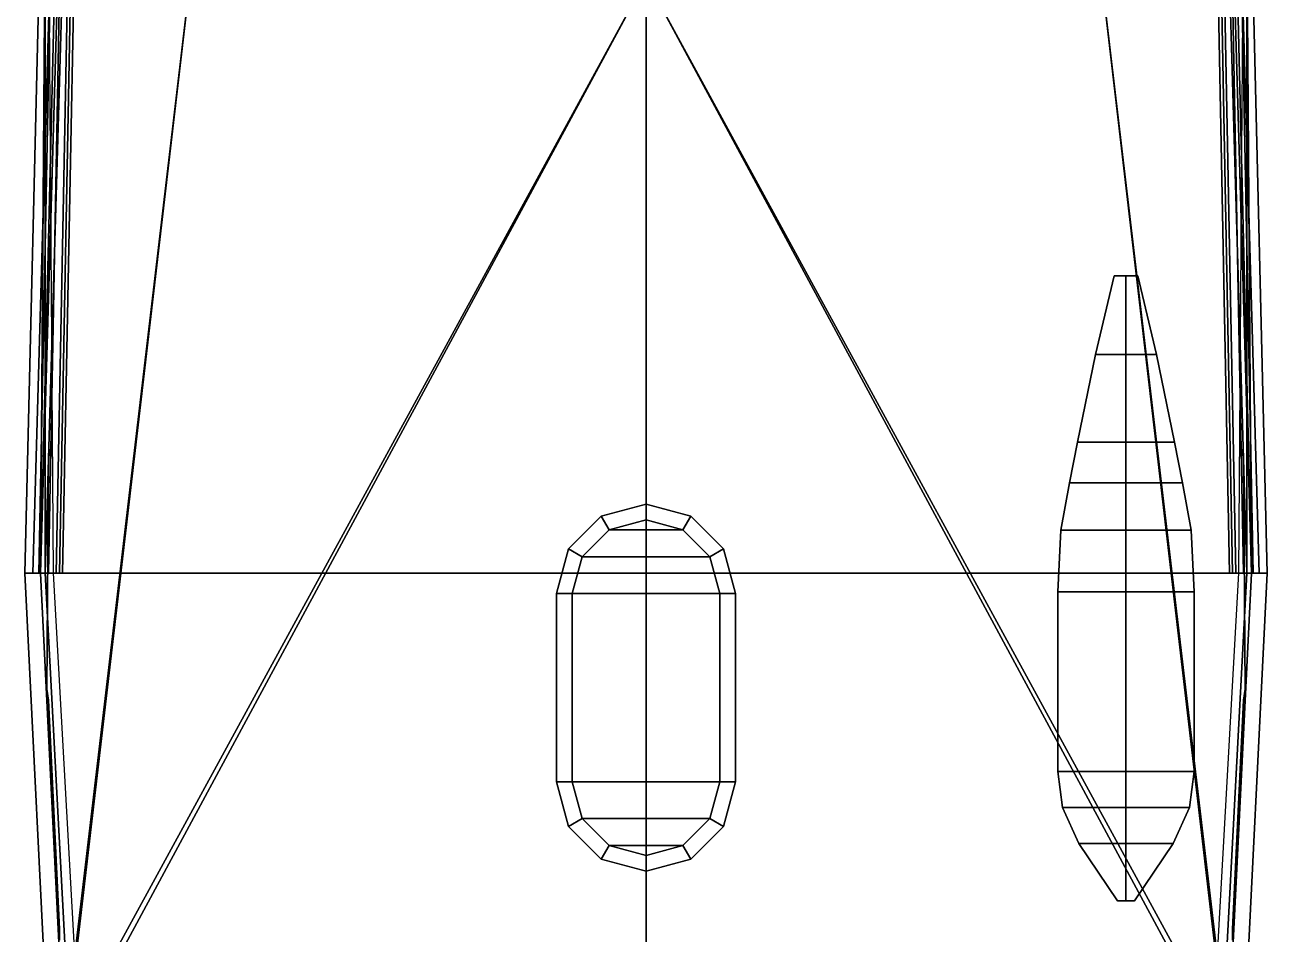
# Model space of a CAD drawing. Extents: x -4.1 to 4.2, y -20.9 to 21.5.
# Drawn here: x -3.96 to 3.96, y -6.74 to -0.94 of the extents above; entities that cross this region are included whole.
import ezdxf

# ---------------------------------------------------------------- set-up
doc = ezdxf.new("R2010")
doc.units = 0
doc.layers.get('0').update_dxf_attribs({"linetype": 'CONTINUOUS'})
doc.layers.add('BOATS', color=1, linetype='CONTINUOUS')
doc.layers.add('RAILINGS', color=6, linetype='CONTINUOUS')

msp = doc.modelspace()

# ---------------------------------------------------------------- linework, layer by layer
for points in [[(-3.74, -0.28, 1.89), (-3.86, -0.28, 1.88), (-3.96, -4.44, 1.91), (-3.86, -4.44, 1.92)], [(-3.86, -0.28, 1.75), (-3.76, -0.28, 1.75), (-3.86, -4.44, 1.78), (-3.96, -4.44, 1.83)], [(-3.86, -0.28, 1.88), (-3.86, -0.28, 1.75), (-3.96, -4.44, 1.83), (-3.96, -4.44, 1.91)], [(-3.79, -0.28, 2.86), (-3.79, -0.28, 2.75), (-3.91, -4.44, 2.69), (-3.87, -4.44, 2.82)], [(-3.79, -0.28, 2.75), (-3.71, -0.28, 2.74), (-3.83, -4.44, 2.68), (-3.91, -4.44, 2.69)], [(-3.71, -0.28, 2.74), (-3.74, -0.28, 1.89), (-3.86, -4.44, 1.92), (-3.83, -4.44, 2.68)], [(-3.76, -0.28, 1.75), (-3.83, -0.28, 0.93), (-3.86, -4.44, 0.93), (-3.86, -4.44, 1.78)], [(-3.83, -0.28, 0.93), (-3.83, -0.28, 0.4), (-3.83, -4.44, 0.4), (-3.86, -4.44, 0.93)], [(-3.83, -0.28, 0.4), (-3.81, -0.28), (-3.78, -4.44), (-3.83, -4.44, 0.4)], [(-3.74, -4.44, 1.92), (3.74, -4.44, 1.92), (3.66, -0.28, 1.89), (-3.66, -0.28, 1.89)], [(3.83, -4.44, 2.68), (3.86, -4.44, 1.92), (3.74, -0.28, 1.89), (3.71, -0.28, 2.74)], [(3.91, -4.44, 2.69), (3.83, -4.44, 2.68), (3.71, -0.28, 2.74), (3.79, -0.28, 2.75)], [(3.86, -4.44, 1.92), (3.96, -4.44, 1.91), (3.86, -0.28, 1.88), (3.74, -0.28, 1.89)], [(3.86, -4.44, 1.78), (3.86, -4.44, 0.93), (3.83, -0.28, 0.93), (3.76, -0.28, 1.75)], [(3.96, -4.44, 1.83), (3.86, -4.44, 1.78), (3.76, -0.28, 1.75), (3.86, -0.28, 1.75)], [(3.83, -4.44, 0.4), (3.78, -4.44), (3.81, -0.28), (3.83, -0.28, 0.4)], [(3.87, -4.44, 2.82), (3.91, -4.44, 2.69), (3.79, -0.28, 2.75), (3.79, -0.28, 2.86)], [(3.86, -4.44, 0.93), (3.83, -4.44, 0.4), (3.83, -0.28, 0.4), (3.83, -0.28, 0.93)], [(3.96, -4.44, 1.91), (3.96, -4.44, 1.83), (3.86, -0.28, 1.75), (3.86, -0.28, 1.88)], [(-0.235, -4.163, 6.08), (0, -4.1, 6.08), (0, -4, 5.89), (-0.285, -4.0764, 5.89)], [(0, -4.1, 5.76), (-0.235, -4.163, 5.76), (-0.285, -4.0764, 5.89), (0, -4, 5.89)], [(0, -4.1, 6.08), (0.235, -4.163, 6.08), (0.285, -4.0764, 5.89), (0, -4, 5.89)], [(0.235, -4.163, 5.76), (0, -4.1, 5.76), (0, -4, 5.89), (0.285, -4.0764, 5.89)], [(-0.407, -4.335, 6.08), (-0.235, -4.163, 6.08), (-0.285, -4.0764, 5.89), (-0.4936, -4.285, 5.89)], [(-0.235, -4.163, 5.76), (-0.407, -4.335, 5.76), (-0.4936, -4.285, 5.89), (-0.285, -4.0764, 5.89)], [(0, -4.1, 1.86), (-0.235, -4.163, 1.86), (-0.235, -4.163, 5.76), (0, -4.1, 5.76)], [(0, -4.1, 6.08), (-0.235, -4.163, 6.08), (0.235, -4.163, 6.08), (0, -4.1, 6.08)], [(0.235, -4.163, 1.86), (0, -4.1, 1.86), (0, -4.1, 5.76), (0.235, -4.163, 5.76)], [(0.235, -4.163, 6.08), (0.407, -4.335, 6.08), (0.4936, -4.285, 5.89), (0.285, -4.0764, 5.89)], [(0.407, -4.335, 5.76), (0.235, -4.163, 5.76), (0.285, -4.0764, 5.89), (0.4936, -4.285, 5.89)], [(-0.235, -4.163, 1.86), (-0.407, -4.335, 1.86), (-0.407, -4.335, 5.76), (-0.235, -4.163, 5.76)], [(-0.235, -4.163, 6.08), (-0.407, -4.335, 6.08), (0.407, -4.335, 6.08), (0.235, -4.163, 6.08)], [(0.407, -4.335, 1.86), (0.235, -4.163, 1.86), (0.235, -4.163, 5.76), (0.407, -4.335, 5.76)], [(-0.47, -4.57, 6.08), (-0.407, -4.335, 6.08), (-0.4936, -4.285, 5.89), (-0.57, -4.57, 5.89)], [(-0.407, -4.335, 5.76), (-0.47, -4.57, 5.76), (-0.57, -4.57, 5.89), (-0.4936, -4.285, 5.89)], [(-0.407, -4.335, 1.86), (-0.47, -4.57, 1.86), (-0.47, -4.57, 5.76), (-0.407, -4.335, 5.76)], [(-0.407, -4.335, 6.08), (-0.47, -4.57, 6.08), (0.47, -4.57, 6.08), (0.407, -4.335, 6.08)], [(0.407, -4.335, 6.08), (0.47, -4.57, 6.08), (0.57, -4.57, 5.89), (0.4936, -4.285, 5.89)], [(0.47, -4.57, 5.76), (0.407, -4.335, 5.76), (0.4936, -4.285, 5.89), (0.57, -4.57, 5.89)], [(0.47, -4.57, 1.86), (0.407, -4.335, 1.86), (0.407, -4.335, 5.76), (0.47, -4.57, 5.76)], [(-3.96, -4.44, 1.83), (-3.86, -4.44, 1.78), (-3.71, -7.48, 1.64), (-3.81, -7.48, 1.69)], [(-3.96, -4.44, 1.91), (-3.96, -4.44, 1.83), (-3.81, -7.48, 1.69), (-3.81, -7.48, 1.82)], [(-3.86, -4.44, 1.92), (-3.96, -4.44, 1.91), (-3.81, -7.48, 1.82), (-3.71, -7.48, 1.83)], [(-3.86, -4.44, 1.78), (-3.86, -4.44, 0.93), (-3.71, -7.48, 0.93), (-3.71, -7.48, 1.64)], [(-3.86, -4.44, 0.93), (-3.83, -4.44, 0.4), (-3.67, -7.48, 0.4), (-3.71, -7.48, 0.93)], [(-3.71, -7.48, 1.83), (3.71, -7.48, 1.83), (3.86, -4.44, 1.92), (-3.86, -4.44, 1.92)], [(-3.83, -4.44, 0.4), (-3.78, -4.44), (-3.61, -7.48), (-3.67, -7.48, 0.4)], [(3.67, -7.48, 0.4), (3.61, -7.48), (3.78, -4.44), (3.83, -4.44, 0.4)], [(3.71, -7.48, 0.93), (3.67, -7.48, 0.4), (3.83, -4.44, 0.4), (3.86, -4.44, 0.93)], [(3.71, -7.48, 1.64), (3.71, -7.48, 0.93), (3.86, -4.44, 0.93), (3.86, -4.44, 1.78)], [(3.71, -7.48, 1.83), (3.81, -7.48, 1.82), (3.96, -4.44, 1.91), (3.86, -4.44, 1.92)], [(3.81, -7.48, 1.69), (3.71, -7.48, 1.64), (3.86, -4.44, 1.78), (3.96, -4.44, 1.83)], [(3.81, -7.48, 1.82), (3.81, -7.48, 1.69), (3.96, -4.44, 1.83), (3.96, -4.44, 1.91)], [(-0.47, -5.77, 6.08), (-0.47, -4.57, 6.08), (-0.57, -4.57, 5.89), (-0.57, -5.77, 5.89)], [(-0.47, -4.57, 5.76), (-0.47, -5.77, 5.76), (-0.57, -5.77, 5.89), (-0.57, -4.57, 5.89)], [(-0.47, -4.57, 1.86), (-0.47, -5.77, 1.86), (-0.47, -5.77, 5.76), (-0.47, -4.57, 5.76)], [(-0.47, -4.57, 6.08), (-0.47, -5.77, 6.08), (0.47, -5.77, 6.08), (0.47, -4.57, 6.08)], [(0.47, -5.77, 1.86), (0.47, -4.57, 1.86), (0.47, -4.57, 5.76), (0.47, -5.77, 5.76)], [(0.47, -5.77, 5.76), (0.47, -4.57, 5.76), (0.57, -4.57, 5.89), (0.57, -5.77, 5.89)], [(0.47, -4.57, 6.08), (0.47, -5.77, 6.08), (0.57, -5.77, 5.89), (0.57, -4.57, 5.89)], [(-0.407, -6.005, 6.08), (-0.47, -5.77, 6.08), (-0.57, -5.77, 5.89), (-0.4936, -6.055, 5.89)], [(-0.47, -5.77, 5.76), (-0.407, -6.005, 5.76), (-0.4936, -6.055, 5.89), (-0.57, -5.77, 5.89)], [(-0.47, -5.77, 1.86), (-0.407, -6.005, 1.86), (-0.407, -6.005, 5.76), (-0.47, -5.77, 5.76)], [(0.407, -6.005, 6.08), (0.47, -5.77, 6.08), (-0.47, -5.77, 6.08), (-0.407, -6.005, 6.08)], [(0.407, -6.005, 1.86), (0.47, -5.77, 1.86), (0.47, -5.77, 5.76), (0.407, -6.005, 5.76)], [(0.47, -5.77, 6.08), (0.407, -6.005, 6.08), (0.4936, -6.055, 5.89), (0.57, -5.77, 5.89)], [(0.407, -6.005, 5.76), (0.47, -5.77, 5.76), (0.57, -5.77, 5.89), (0.4936, -6.055, 5.89)], [(-0.235, -6.177, 6.08), (-0.407, -6.005, 6.08), (-0.4936, -6.055, 5.89), (-0.285, -6.2636, 5.89)], [(-0.407, -6.005, 5.76), (-0.235, -6.177, 5.76), (-0.285, -6.2636, 5.89), (-0.4936, -6.055, 5.89)], [(-0.407, -6.005, 1.86), (-0.235, -6.177, 1.86), (-0.235, -6.177, 5.76), (-0.407, -6.005, 5.76)], [(0.235, -6.177, 6.08), (0.407, -6.005, 6.08), (-0.407, -6.005, 6.08), (-0.235, -6.177, 6.08)], [(0.235, -6.177, 1.86), (0.407, -6.005, 1.86), (0.407, -6.005, 5.76), (0.235, -6.177, 5.76)], [(0.407, -6.005, 6.08), (0.235, -6.177, 6.08), (0.285, -6.2636, 5.89), (0.4936, -6.055, 5.89)], [(0.235, -6.177, 5.76), (0.407, -6.005, 5.76), (0.4936, -6.055, 5.89), (0.285, -6.2636, 5.89)], [(0, -6.24, 6.08), (-0.235, -6.177, 6.08), (-0.285, -6.2636, 5.89), (0, -6.34, 5.89)], [(-0.235, -6.177, 5.76), (0, -6.24, 5.76), (0, -6.34, 5.89), (-0.285, -6.2636, 5.89)], [(-0.235, -6.177, 1.86), (0, -6.24, 1.86), (0, -6.24, 5.76), (-0.235, -6.177, 5.76)], [(0, -6.24, 6.08), (0.235, -6.177, 6.08), (-0.235, -6.177, 6.08), (0, -6.24, 6.08)], [(0, -6.24, 1.86), (0.235, -6.177, 1.86), (0.235, -6.177, 5.76), (0, -6.24, 5.76)], [(0.235, -6.177, 6.08), (0, -6.24, 6.08), (0, -6.34, 5.89), (0.285, -6.2636, 5.89)], [(0, -6.24, 5.76), (0.235, -6.177, 5.76), (0.285, -6.2636, 5.89), (0, -6.34, 5.89)]]:
    msp.add_3dface(points)
at = {"color": 2}
for points in [[(-3.73, -0.28, 2.86), (-3.79, -0.28, 2.86), (-3.87, -4.44, 2.82), (-3.81, -4.44, 2.82)], [(-3.68, -0.28, 2.83), (-3.73, -0.28, 2.86), (-3.81, -4.44, 2.82), (-3.76, -4.44, 2.79)], [(-3.64, -0.28, 2.73), (-3.68, -0.28, 2.83), (-3.76, -4.44, 2.79), (-3.72, -4.44, 2.69)], [(-3.66, -0.28, 1.89), (-3.64, -0.28, 2.73), (-3.72, -4.44, 2.69), (-3.74, -4.44, 1.92)], [(3.74, -4.44, 1.92), (3.72, -4.44, 2.69), (3.64, -0.28, 2.73), (3.66, -0.28, 1.89)], [(3.72, -4.44, 2.69), (3.76, -4.44, 2.79), (3.68, -0.28, 2.83), (3.64, -0.28, 2.73)], [(3.76, -4.44, 2.79), (3.81, -4.44, 2.82), (3.73, -0.28, 2.86), (3.68, -0.28, 2.83)], [(3.81, -4.44, 2.82), (3.87, -4.44, 2.82), (3.79, -0.28, 2.86), (3.73, -0.28, 2.86)], [(-3.81, -4.44, 2.82), (-3.87, -4.44, 2.82), (-3.91, -4.44, 2.69), (-3.83, -4.44, 2.68)], [(-3.72, -4.44, 2.69), (-3.83, -4.44, 2.68), (-3.86, -4.44, 1.92), (-3.74, -4.44, 1.92)], [(-3.76, -4.44, 2.79), (-3.81, -4.44, 2.82), (-3.83, -4.44, 2.68), (-3.72, -4.44, 2.69)], [(3.86, -4.44, 1.92), (3.83, -4.44, 2.68), (3.72, -4.44, 2.69), (3.74, -4.44, 1.92)], [(3.83, -4.44, 2.68), (3.91, -4.44, 2.69), (3.76, -4.44, 2.79), (3.72, -4.44, 2.69)], [(3.91, -4.44, 2.69), (3.87, -4.44, 2.82), (3.81, -4.44, 2.82), (3.76, -4.44, 2.79)]]:
    msp.add_3dface(points, dxfattribs=at)
at = {"layer": 'BOATS'}
for points in [[(3.06, -2.545, 2.335), (3.06, -3.045, 2.16), (2.865, -3.045, 2.505), (2.985, -2.545, 2.515)], [(2.985, -2.545, 2.515), (2.865, -3.045, 2.505), (3.06, -3.045, 2.16), (3.06, -2.545, 2.335)], [(3.06, -2.545, 2.335), (3.06, -2.545, 2.335), (3.135, -2.545, 2.515), (2.985, -2.545, 2.515)], [(2.985, -2.545, 2.515), (3.135, -2.545, 2.515), (3.06, -2.545, 2.335)], [(3.135, -2.545, 2.515), (3.255, -3.045, 2.505), (3.06, -3.045, 2.16), (3.06, -2.545, 2.335)], [(3.06, -2.545, 2.335), (3.06, -3.045, 2.16), (3.255, -3.045, 2.505), (3.135, -2.545, 2.515)], [(3.06, -3.045, 2.16), (3.06, -3.605, 2.02), (2.75, -3.605, 2.47), (2.865, -3.045, 2.505)], [(2.865, -3.045, 2.505), (2.75, -3.605, 2.47), (3.06, -3.605, 2.02), (3.06, -3.045, 2.16)], [(3.255, -3.045, 2.505), (3.37, -3.605, 2.47), (3.06, -3.605, 2.02), (3.06, -3.045, 2.16)], [(3.06, -3.045, 2.16), (3.06, -3.605, 2.02), (3.37, -3.605, 2.47), (3.255, -3.045, 2.505)], [(2.75, -3.605, 2.47), (2.7, -3.865, 2.455), (3.06, -3.865, 1.945), (3.06, -3.605, 2.02)], [(3.06, -3.605, 2.02), (3.06, -3.865, 1.945), (2.7, -3.865, 2.455), (2.75, -3.605, 2.47)], [(3.06, -3.605, 2.02), (3.06, -3.865, 1.945), (3.42, -3.865, 2.455), (3.37, -3.605, 2.47)], [(3.37, -3.605, 2.47), (3.42, -3.865, 2.455), (3.06, -3.865, 1.945), (3.06, -3.605, 2.02)], [(2.7, -3.865, 2.455), (2.645, -4.165, 2.44), (3.06, -4.165, 1.94), (3.06, -3.865, 1.945)], [(3.06, -3.865, 1.945), (3.06, -4.165, 1.94), (2.645, -4.165, 2.44), (2.7, -3.865, 2.455)], [(3.06, -3.865, 1.945), (3.06, -4.165, 1.94), (3.475, -4.165, 2.44), (3.42, -3.865, 2.455)], [(3.42, -3.865, 2.455), (3.475, -4.165, 2.44), (3.06, -4.165, 1.94), (3.06, -3.865, 1.945)], [(2.645, -4.165, 2.44), (2.625, -4.56, 2.435), (3.06, -4.56, 1.93), (3.06, -4.165, 1.94)], [(3.06, -4.165, 1.94), (3.06, -4.56, 1.93), (2.625, -4.56, 2.435), (2.645, -4.165, 2.44)], [(3.06, -4.165, 1.94), (3.06, -4.56, 1.93), (3.495, -4.56, 2.435), (3.475, -4.165, 2.44)], [(3.475, -4.165, 2.44), (3.495, -4.56, 2.435), (3.06, -4.56, 1.93), (3.06, -4.165, 1.94)], [(2.625, -4.56, 2.435), (2.625, -5.705, 2.475), (3.06, -5.705, 1.895), (3.06, -4.56, 1.93)], [(3.06, -4.56, 1.93), (3.06, -5.705, 1.895), (2.625, -5.705, 2.475), (2.625, -4.56, 2.435)], [(3.06, -4.56, 1.93), (3.06, -5.705, 1.895), (3.495, -5.705, 2.475), (3.495, -4.56, 2.435)], [(3.495, -4.56, 2.435), (3.495, -5.705, 2.475), (3.06, -5.705, 1.895), (3.06, -4.56, 1.93)], [(3.06, -5.705, 1.895), (3.06, -5.935, 1.91), (2.655, -5.935, 2.485), (2.625, -5.705, 2.475)], [(2.625, -5.705, 2.475), (2.655, -5.935, 2.485), (3.06, -5.935, 1.91), (3.06, -5.705, 1.895)], [(3.495, -5.705, 2.475), (3.465, -5.935, 2.485), (3.06, -5.935, 1.91), (3.06, -5.705, 1.895)], [(3.06, -5.705, 1.895), (3.06, -5.935, 1.91), (3.465, -5.935, 2.485), (3.495, -5.705, 2.475)], [(3.06, -5.935, 1.91), (3.06, -6.165, 1.94), (2.76, -6.165, 2.515), (2.655, -5.935, 2.485)], [(2.655, -5.935, 2.485), (2.76, -6.165, 2.515), (3.06, -6.165, 1.94), (3.06, -5.935, 1.91)], [(3.465, -5.935, 2.485), (3.36, -6.165, 2.515), (3.06, -6.165, 1.94), (3.06, -5.935, 1.91)], [(3.06, -5.935, 1.91), (3.06, -6.165, 1.94), (3.36, -6.165, 2.515), (3.465, -5.935, 2.485)], [(2.76, -6.165, 2.515), (3.005, -6.53, 2.55), (3.06, -6.53, 2.445), (3.06, -6.165, 1.94)], [(3.06, -6.165, 1.94), (3.06, -6.53, 2.445), (3.005, -6.53, 2.55), (2.76, -6.165, 2.515)], [(3.06, -6.165, 1.94), (3.06, -6.53, 2.445), (3.115, -6.53, 2.55), (3.36, -6.165, 2.515)], [(3.36, -6.165, 2.515), (3.115, -6.53, 2.55), (3.06, -6.53, 2.445), (3.06, -6.165, 1.94)], [(3.06, -6.53, 2.445), (3.06, -6.53, 2.445), (3.115, -6.53, 2.55), (3.005, -6.53, 2.55)], [(3.005, -6.53, 2.55), (3.115, -6.53, 2.55), (3.06, -6.53, 2.445)]]:
    msp.add_3dface(points, dxfattribs=at)
at = {"layer": 'RAILINGS'}
for points in [[(-2.89, -0.51, 12.26), (-2.89, -0.51, 12.29), (-3.71, -7.53, 2.92), (-3.71, -7.45, 2.92)], [(-3.71, -7.45, 2.92), (-3.71, -7.53, 2.92), (-2.89, -0.51, 12.29), (-2.89, -0.51, 12.26)], [(3.71, -7.45, 2.92), (3.71, -7.53, 2.92), (2.89, -0.51, 12.29), (2.89, -0.51, 12.26)], [(2.89, -0.51, 12.26), (2.89, -0.51, 12.29), (3.71, -7.53, 2.92), (3.71, -7.45, 2.92)], [(-3.71, -7.45, 2.92), (-3.71, -7.53, 2.92), (0, -0.65, 14.83), (0, -0.65, 14.8)], [(0, -0.65, 14.8), (0, -0.65, 14.83), (-3.71, -7.53, 2.92), (-3.71, -7.45, 2.92)], [(0, -0.65, 14.8), (0, -0.65, 14.83), (0, -20.74, 5.25), (0, -20.74, 5.2)], [(0, -20.74, 5.2), (0, -20.74, 5.25), (0, -0.65, 14.83), (0, -0.65, 14.8)], [(0, -0.65, 14.8), (0, -0.65, 14.83), (3.71, -7.53, 2.92), (3.71, -7.45, 2.92)], [(3.71, -7.45, 2.92), (3.71, -7.53, 2.92), (0, -0.65, 14.83), (0, -0.65, 14.8)], [(-3.81, -3.72, 2.94), (-3.81, -3.72, 2.99), (-3.82, -5.18, 2.97), (-3.82, -5.18, 2.92)], [(-3.82, -5.18, 2.92), (-3.82, -5.18, 2.97), (-3.81, -3.72, 2.99), (-3.81, -3.72, 2.94)], [(-3.82, -5.18, 2.65), (-3.82, -5.18, 2.7), (-3.81, -3.72, 2.72), (-3.81, -3.72, 2.67)], [(-3.81, -3.72, 2.67), (-3.81, -3.72, 2.72), (-3.82, -5.18, 2.7), (-3.82, -5.18, 2.65)], [(-3.81, -3.72, 2.33), (-3.81, -3.72, 2.38), (-3.82, -5.18, 2.36), (-3.82, -5.18, 2.31)], [(-3.82, -5.18, 2.31), (-3.82, -5.18, 2.36), (-3.81, -3.72, 2.38), (-3.81, -3.72, 2.33)], [(-3.81, -3.72, 1.91), (-3.8, -3.65, 1.91), (-3.8, -3.65, 2.99), (-3.81, -3.72, 2.99)], [(-3.81, -3.72, 2.99), (-3.8, -3.65, 2.99), (-3.8, -3.65, 1.91), (-3.81, -3.72, 1.91)], [(3.81, -3.72, 2.99), (3.8, -3.65, 2.99), (3.8, -3.65, 1.91), (3.81, -3.72, 1.91)], [(3.81, -3.72, 1.91), (3.8, -3.65, 1.91), (3.8, -3.65, 2.99), (3.81, -3.72, 2.99)], [(3.82, -5.18, 2.31), (3.82, -5.18, 2.36), (3.81, -3.72, 2.38), (3.81, -3.72, 2.33)], [(3.81, -3.72, 2.33), (3.81, -3.72, 2.38), (3.82, -5.18, 2.36), (3.82, -5.18, 2.31)], [(3.81, -3.72, 2.67), (3.81, -3.72, 2.72), (3.82, -5.18, 2.7), (3.82, -5.18, 2.65)], [(3.82, -5.18, 2.65), (3.82, -5.18, 2.7), (3.81, -3.72, 2.72), (3.81, -3.72, 2.67)], [(3.82, -5.18, 2.92), (3.82, -5.18, 2.97), (3.81, -3.72, 2.99), (3.81, -3.72, 2.94)], [(3.81, -3.72, 2.94), (3.81, -3.72, 2.99), (3.82, -5.18, 2.97), (3.82, -5.18, 2.92)], [(-3.81, -5.25, 1.89), (-3.82, -5.18, 1.89), (-3.82, -5.18, 2.97), (-3.81, -5.25, 2.97)], [(-3.81, -5.25, 2.97), (-3.82, -5.18, 2.97), (-3.82, -5.18, 1.89), (-3.81, -5.25, 1.89)], [(3.81, -5.25, 1.89), (3.82, -5.18, 1.89), (3.82, -5.18, 2.97), (3.81, -5.25, 2.97)], [(3.81, -5.25, 2.97), (3.82, -5.18, 2.97), (3.82, -5.18, 1.89), (3.81, -5.25, 1.89)], [(-3.81, -5.25, 2.92), (-3.81, -5.25, 2.97), (-3.74, -6.71, 2.93), (-3.74, -6.71, 2.88)], [(-3.74, -6.71, 2.88), (-3.74, -6.71, 2.93), (-3.81, -5.25, 2.97), (-3.81, -5.25, 2.92)], [(-3.81, -5.25, 2.65), (-3.81, -5.25, 2.7), (-3.74, -6.71, 2.66), (-3.74, -6.71, 2.61)], [(-3.74, -6.71, 2.61), (-3.74, -6.71, 2.66), (-3.81, -5.25, 2.7), (-3.81, -5.25, 2.65)], [(-3.74, -6.71, 2.27), (-3.74, -6.71, 2.32), (-3.81, -5.25, 2.36), (-3.81, -5.25, 2.31)], [(-3.81, -5.25, 2.31), (-3.81, -5.25, 2.36), (-3.74, -6.71, 2.32), (-3.74, -6.71, 2.27)], [(3.81, -5.25, 2.31), (3.81, -5.25, 2.36), (3.74, -6.71, 2.32), (3.74, -6.71, 2.27)], [(3.74, -6.71, 2.27), (3.74, -6.71, 2.32), (3.81, -5.25, 2.36), (3.81, -5.25, 2.31)], [(3.74, -6.71, 2.61), (3.74, -6.71, 2.66), (3.81, -5.25, 2.7), (3.81, -5.25, 2.65)], [(3.81, -5.25, 2.65), (3.81, -5.25, 2.7), (3.74, -6.71, 2.66), (3.74, -6.71, 2.61)], [(3.81, -5.25, 2.92), (3.81, -5.25, 2.97), (3.74, -6.71, 2.93), (3.74, -6.71, 2.88)], [(3.74, -6.71, 2.88), (3.74, -6.71, 2.93), (3.81, -5.25, 2.97), (3.81, -5.25, 2.92)], [(-3.74, -6.78, 1.85), (-3.74, -6.71, 1.85), (-3.74, -6.71, 2.93), (-3.74, -6.78, 2.93)], [(-3.74, -6.78, 2.93), (-3.74, -6.71, 2.93), (-3.74, -6.71, 1.85), (-3.74, -6.78, 1.85)], [(3.74, -6.78, 1.85), (3.74, -6.71, 1.85), (3.74, -6.71, 2.93), (3.74, -6.78, 2.93)], [(3.74, -6.78, 2.93), (3.74, -6.71, 2.93), (3.74, -6.71, 1.85), (3.74, -6.78, 1.85)]]:
    msp.add_3dface(points, dxfattribs=at)

doc.saveas('drawing.dxf')
